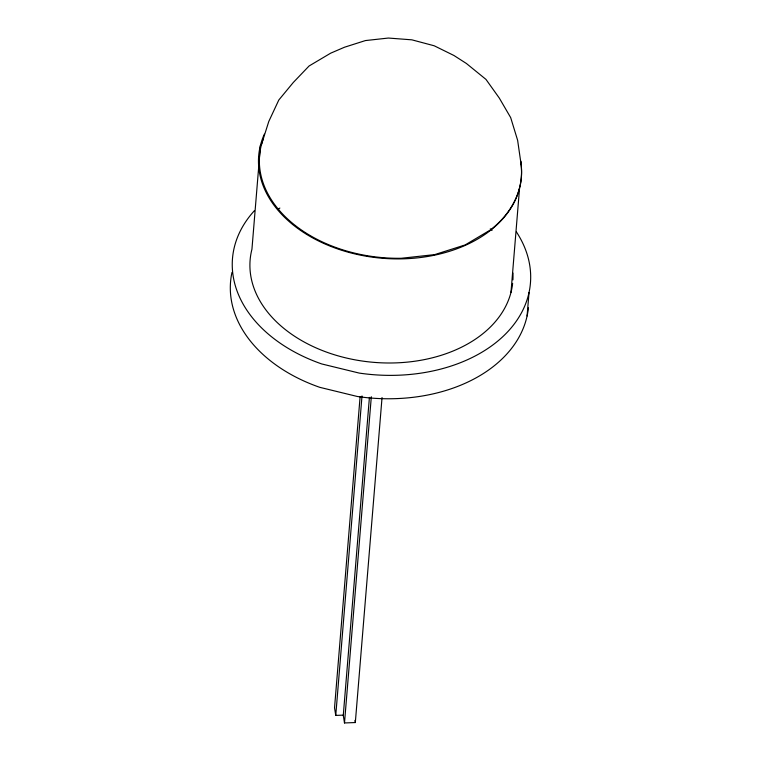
<?xml version="1.0" encoding="UTF-8"?>
<svg xmlns="http://www.w3.org/2000/svg" width="761" height="761" viewBox="0 0 761 761"><rect width="100%" height="100%" fill="white"/><g stroke="black" fill="none" stroke-linecap="round" stroke-linejoin="round"><path stroke-width="1.14" d="M260.49 145.132L251.939 249.218A131.786 91.881 4.7 0 0 364.89 361.399A131.786 91.881 4.7 0 0 512.638 283.349M360.115 396.614L334.536 707.787L335.753 715.407L343.325 715.131M335.753 715.407L362.008 395.958M369.418 397.394L343.278 715.33L344.495 722.95L355.32 722.55L382.041 397.527M344.495 722.95L371.32 396.747M510.983 292.367L519.544 188.281M527.097 315.977L529.019 292.585M261.442 144.647L268.795 121.446L278.802 100.014L293.318 82.454L309.09 65.979L330.655 53.184L344.543 47.211L365.423 40.571L388.376 38.05L411.844 39.829L434.217 45.784L453.965 55.505L466.388 63.477L485.975 79.401L499.311 98.083L510.679 117.603L517.632 140.319L521.095 164.338A131.786 91.881 4.7 0 1 375.905 257.618A131.786 91.881 4.7 0 1 264.362 134.155M354.978 720.372L355.32 722.55M516.386 231.877A149.479 104.219 4.7 0 1 501.195 338.141A149.479 104.219 4.7 0 1 359.202 373.08L321.77 363.958A149.479 104.219 4.7 0 1 254.45 210.645M277.993 209.589A131.786 91.881 4.7 0 1 279.858 208.048M512.933 272.999A131.786 91.881 4.7 0 1 512.924 279.905M263.135 139.158A131.33 91.558 4.7 0 0 401.275 258.274L434.721 254.602L465.152 244.928L490.484 229.898A131.33 91.558 4.7 0 0 520.6 160.932A131.691 91.805 4.7 0 1 521.057 164.338M528.391 307.786A149.479 104.219 4.7 0 1 357.27 396.471L319.839 387.349A149.479 104.219 4.7 0 1 231.981 272.39M490.265 228.861A149.479 104.219 4.7 0 1 492.053 230.345"/></g></svg>
